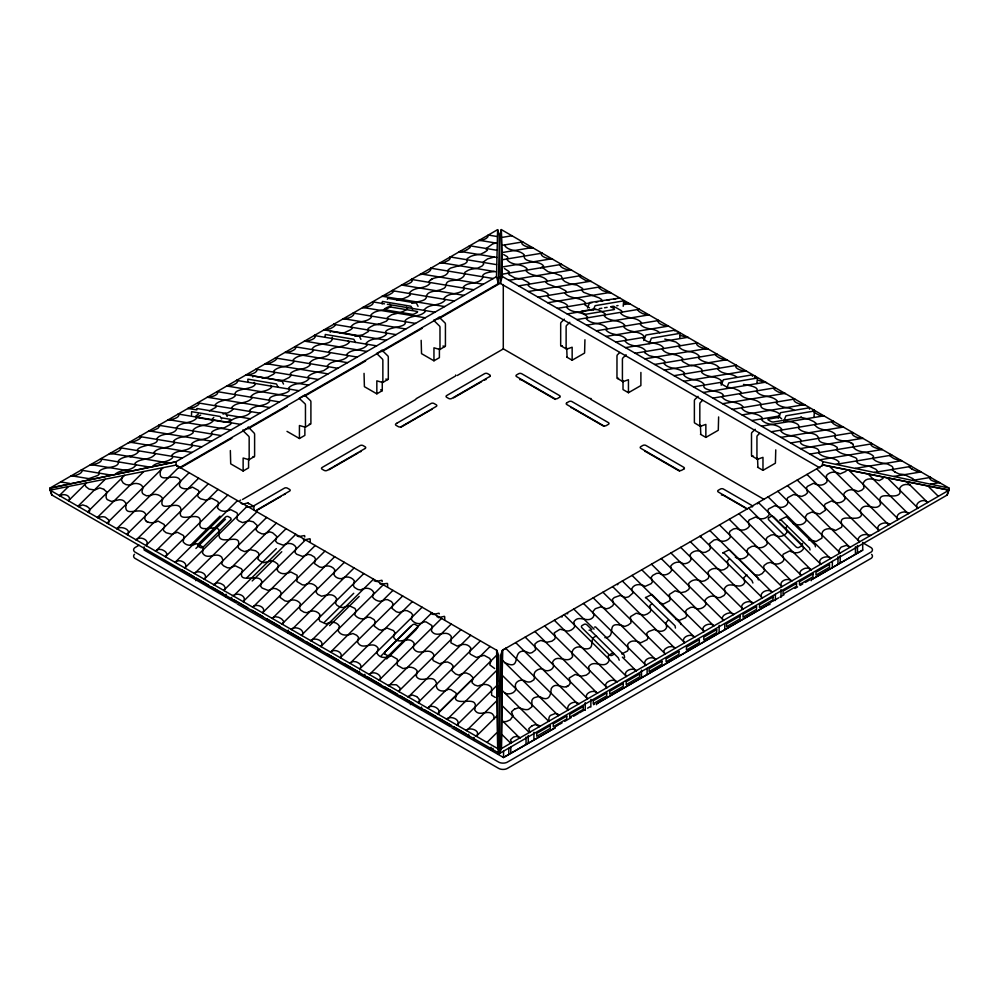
<?xml version="1.0" encoding="UTF-8"?>
<svg xmlns="http://www.w3.org/2000/svg" width="999" height="999" viewBox="0 0 999 999"><rect width="100%" height="100%" fill="white"/><g stroke="black" fill="none" stroke-linecap="round" stroke-linejoin="round"><path stroke-width="1.5" d="M496.64 650.249L497.727 748.601L499.537 753.471L947.227 495.005L949.05 490.147L823.338 464.972L502.497 650.212L501.373 748.613L499.537 753.471L51.861 495.005L50.037 490.147L175.936 465.097L179.196 466.97L116.783 528.683M505.744 648.339L502.497 650.212L501.373 748.613L949.05 490.147L823.188 465.059M180.544 481.318C177.36 470.329 156.319 486.351 160.777 469.955M493.918 719.043L493.968 716.146L492.495 713.985C487.062 709.402 479.095 717.382 474.675 709.927C479.158 695.042 461.288 705.044 455.994 699.737L455.382 698.463L456.543 694.904L455.806 692.769L450.899 689.647L448.376 689.21C443.706 692.856 434.802 691.008 436.588 683.778C434.028 672.577 421.116 684.253 416.333 676.385L417.095 670.679C414.76 667.644 410.289 666.271 406.743 667.794M178.833 468.081L498.339 283.616L496.503 276.636L497.627 229.645L49.95 488.111L51.773 495.092M498.339 283.616L499.463 236.626L497.627 229.645M505.082 244.755L505.032 246.116C510.052 251.935 519.105 249.263 524.325 254.92C522.002 263.649 540.359 259.952 543.618 266.209L540.771 267.819M640.896 372.44L640.883 385.564L628.446 392.719L623.014 389.573L623.014 380.569M752.459 376.248L751.96 374.9L723.376 379.732L721.178 385.202M809.59 409.19L809.078 407.842L780.494 412.674L778.308 418.144M619.23 660.189L618.206 657.754L590.147 630.082L589.06 630.219M680.968 624.55L680.469 622.614L651.872 594.442L645.366 597.714M752.921 583.004L751.91 580.556L723.838 552.897L722.764 553.034M758.366 579.857L757.866 577.934L729.282 549.75L723.089 552.772M810.052 549.974L809.552 548.051L781.468 520.367L779.757 520.217M815.496 546.828L814.984 544.905L786.4 516.733L780.219 519.742M252.809 376.985L253.321 376.011L281.905 380.844L283.516 384.066M330.207 332.292L330.731 331.331L359.315 336.151L360.914 339.373M387.337 299.275L387.849 298.301L416.433 303.134L418.044 306.356M277.622 567.494L278.309 565.734L277.66 563.998L274.75 561.888L271.566 560.789L263.636 562.699L260.252 561.176L257.892 559.103L259.016 554.507L258.354 552.859L255.594 550.811L250.262 549.662L244.568 551.598L241.071 550.137L238.486 548.039L238.124 546.391C242.844 531.118 218.719 547.24 218.943 534.428C222.802 519.83 196.478 536.85 200.162 522.14C201.636 508.703 175.737 525.874 181.031 510.127C180.332 497.927 157.455 514.722 162.662 499.25A1.324 0.974 -20.6 0 0 162.725 498.938C161.051 494.855 155.345 493.269 151.448 495.054A8.816 6.506 -20.6 0 1 150.574 495.429L146.541 495.829L143.357 494.155A5.907 4.358 -20.6 0 1 142.283 490.184C145.28 484.253 135.427 481.78 131.381 484.64A8.454 6.244 -20.6 0 1 129.433 485.077L125.911 484.602L123.164 482.954L121.503 480.169L121.866 478.046M812.936 411.138L813.573 410.327A6.743 2.36 14.7 0 0 813.873 410.052M802.522 543.356L802.272 545.142L803.583 548.039L802.984 549.537C799.337 553.883 794.005 553.396 789.66 550.924L783.228 554.195L782.642 555.931L783.94 558.916L783.653 560.501C780.294 564.822 774.762 564.91 770.416 562.362L767.22 563.199L764.035 565.496L763.661 567.407L764.772 570.516L762.187 573.576L759.028 575.162L754.582 574.85M438.374 714.36C442.282 709.015 431.818 703.87 428.234 707.567M624.612 657.392L624.163 655.119L595.579 626.947L594.505 627.085M675.461 628.034L675.024 625.761L645.691 597.452M381.218 655.794L410.851 626.223M386.65 658.94L416.296 629.358M838.223 463.973L839.01 461.925C833.541 456.268 824.15 459.053 818.718 453.096C821.315 445.267 803.77 448.501 800.499 442.807L800.898 439.935C795.266 434.078 785.526 437.387 780.556 430.706L781.805 429.657L781.53 428.808C776.036 422.852 766.358 426.036 761.4 419.543L762.112 417.594C756.418 411.875 746.927 414.922 741.708 408.329L742.931 406.593C737.274 400.399 727.547 403.796 722.165 397.202L723.463 395.442C721.353 389.785 701.36 391.67 704.008 384.915L704.02 384.178C698.563 377.859 688.611 381.418 683.516 374.725L684.515 372.952C678.858 367.17 669.73 369.78 664.173 363.823L665.097 361.95A10.077 3.521 14.7 0 0 657.467 357.555L649.288 355.719L644.667 352.684L645.629 350.774C640.484 344.243 630.481 347.839 625.224 341.271L626.473 339.46C621.078 333.042 611.488 336.188 606.043 330.12L607.017 328.196C601.473 321.89 591.87 325.162 586.351 318.881L587.674 317.108C582.217 310.701 572.814 313.748 567.07 307.892L567.494 305.419C561.838 299.663 552.21 302.61 547.24 295.991L548.501 294.93L548.064 293.931C542.407 288.561 533.591 291.321 528.159 285.439L529.433 283.604L528.608 282.617L522.564 279.258L518.868 278.659M679.795 337.637L679.994 333.354L651.41 338.186L649.225 343.656M683.89 643.206L683.978 642.757A3.247 2.398 20.6 0 0 683.978 642.295C681.006 637.275 690.209 633.279 693.83 636.438A7.468 5.507 20.6 0 0 694.792 636.95M379.62 680.431C383.341 675.287 373.701 670.341 369.83 674.15A4.171 3.072 -20.6 0 1 369.268 674.45M512.787 716.146L510.352 719.804L506.655 721.428A11.676 8.616 20.6 0 1 503.683 721.64L503.234 721.615M196.528 409.153L197.028 408.516L225.612 413.349L227.223 416.571M125.949 505.357L126.136 503.359L123.751 500.811A8.154 6.019 -20.6 0 0 119.243 499.775L116.021 500.449M727.434 387.287L733.041 388.062L738.748 390.547L741.108 392.245L739.984 394.081C745.054 400.836 754.819 397.49 760.514 403.384L760.876 404.27C759.003 411.675 775.961 408.816 779.582 414.298M587.487 308.017L589.672 302.547L619.855 298.039M593.231 309.965L595.117 305.682L623.701 300.861L623.201 306.281M643.781 340.522L645.966 335.04L674.55 330.219L675.074 331.181M726.623 388.349L728.808 382.867L757.392 378.047L756.905 383.479M783.74 421.278L785.938 415.809L814.522 410.989L814.023 416.408M819.879 467.894L500.374 283.429L502.21 276.448L501.286 229.583L948.963 488.049L947.139 495.017M821.965 465.884L823.064 461.7L502.21 276.448M514.722 709.14L518.419 707.742L523.876 709.315A7.805 5.757 20.6 0 0 528.496 709.377L531.88 706.88L531.868 700.674A8.154 6.019 20.6 0 1 534.378 697.664L538.249 696.59L540.746 697.252M457.392 725.336C461.026 719.342 450.761 715.359 446.403 718.98M340.397 657.729C344.193 652.547 334.353 648.064 330.532 652.072M190.459 545.329L220.03 516.096M195.904 548.463L225.474 519.23M246.753 577.822L276.323 548.601M252.198 580.968L281.768 551.735M324.151 622.514L353.733 593.281M329.595 625.649L359.165 596.428M125.886 505.506C124.251 518.543 141.821 505.107 145.891 514.66C141.184 522.827 152.76 524.5 158.004 521.041L164.173 524.463L164.61 526.186L163.324 529.145L163.736 530.756L166.109 532.729L171.778 534.228L177.397 532.255L183.466 535.501L184.091 537.225L183.104 541.82C186.526 546.428 191.97 545.716 196.416 543.681L202.547 546.753L203.259 548.488L202.522 553.034C207.592 560.938 215.996 551.123 221.753 557.217L222.877 560.127L221.716 563.911L223.651 565.896L227.372 567.769L229.932 567.919L235.302 565.821L241.358 568.718L242.482 570.417C236.276 585.639 259.315 572.052 261.8 581.655L260.602 586.226L262.138 588.061L268.144 590.421L273.701 588.349L276.448 588.861L280.057 591.021L281.156 593.019L280.082 597.427L284.902 600.861L287.749 601.448C291.958 598.925 297.277 599.462 300.424 603.633L299.563 608.129L300.512 610.064L304.033 612.225L306.955 612.737C311.151 610.027 316.72 610.302 319.917 614.585L319.043 619.218L319.805 621.128L326.086 623.975C330.494 621.528 336.401 621.228 339.398 626.173L338.124 630.794C341.308 636.613 347.939 635.426 352.859 633.516L356.643 635.239L358.554 637.35L357.555 642.082C362.562 651.76 372.827 639.547 378.209 648.376L376.91 653.059C379.87 658.878 386.488 657.941 391.258 655.756L397.402 659.253L397.29 665.197L402.972 668.531L406.581 667.956M165.734 556.942L166.92 553.871L165.634 551.848A19.406 14.311 -20.6 0 0 161.838 549.662L158.916 549.275L156.481 550.349A6.906 5.095 -20.6 0 1 155.357 550.961M301.985 635.614C305.831 629.832 295.317 625.386 291.146 629.345M502.497 650.212L500.661 655.082L499.537 753.471L498.626 655.194L496.79 650.337L175.936 465.084M399.101 691.67L400.149 688.174L396.99 685.239A21.578 15.922 -20.6 0 0 396.128 684.777L389.985 684.602M282.542 624.387L283.441 622.427A3.584 2.635 -20.6 0 0 283.391 620.953L281.855 619.18A22.915 16.908 -20.6 0 0 278.384 617.195L274.962 616.708L271.79 618.181M877.134 471.978L877.497 471.078L875.836 469.255L869.567 466.346A8.454 2.96 14.7 0 0 867.619 465.959C864.56 465.397 854.957 464.173 856.717 460.015A5.907 2.073 14.7 0 0 855.644 457.804L848.426 455.007A8.816 3.084 14.7 0 0 847.552 454.92C843.468 454.333 838.998 452.847 836.275 449.662C837.661 448.676 837.836 447.028 835.838 446.59C831.605 442.545 818.331 445.042 818.656 438.349C816.595 430.931 803.134 434.652 798.513 428.196C801.573 422.702 789.073 421.628 784.889 420.517M180.494 481.58C175.724 489.248 188.112 490.409 192.32 487.062L198.501 490.484L198.951 492.207L197.665 495.204L198.102 496.803L200.462 498.738L206.106 500.224L211.776 498.276L217.819 501.535L218.444 503.234L217.47 507.867C220.891 512.437 226.348 511.763 230.781 509.677L236.913 512.774L237.6 514.51L236.888 519.093L238.911 520.954L242.632 522.627L248.689 520.779L253.321 521.84L257.292 525.549L256.069 529.982L258.067 531.992L261.75 533.816L264.26 533.953L269.693 531.855L272.602 532.754L276.835 536.513L275.537 541.071L277.335 543.056L283.354 545.204C287.45 542.432 293.631 542.732 296.091 547.527L294.98 552.36L296.616 554.208L302.597 556.443L308.179 554.37L311.001 554.982L314.56 557.205L315.484 559.178L314.485 563.561L319.505 566.982L322.265 567.444C326.423 564.81 331.855 565.596 334.827 569.78L333.903 574.325A10.077 7.43 -20.6 0 0 341.533 578.708C345.666 575.874 351.323 576.523 354.333 580.769L353.371 585.426L354.383 587.362L357.829 589.472L360.689 589.959C364.985 587.337 371.091 587.424 373.776 592.419L372.527 597.015C375.187 600.948 380.994 602.884 384.952 599.675L387.612 599.65L391.433 601.585L392.957 603.646L391.983 608.316L396.266 611.725L399.113 612.562L404.607 610.526L407.155 610.701L410.876 612.612L412.649 614.722L411.326 619.33C413.873 623.388 419.767 625.274 423.626 621.927L426.136 621.902L431.93 625.561L431.506 631.056C436.863 638.885 445.854 628.671 451.273 636.45L450.936 642.832L457.192 646.128C461.75 643.993 467.407 643.056 470.841 648.001L469.567 652.697L470.392 654.245L476.436 657.442L480.194 656.306M224.076 590.634L225.324 587.949L223.888 585.451A21.279 15.697 -20.6 0 0 220.192 583.329L217.37 582.829L213.624 584.59M204.558 579.37L204.832 578.833A16.259 12 -20.6 0 1 205.07 578.433C207.605 573.676 199.325 570.354 195.679 572.427A4.495 3.322 -20.6 0 0 195.017 572.702L194.093 573.176M277.572 567.544L277.322 570.342C280.856 575.299 286.313 573.788 290.884 572.015L297.153 575.287L296.865 581.48L302.372 584.852L304.895 585.002C308.891 582.067 314.498 583.653 317.12 587.712L316.134 592.307L317.844 594.355L321.566 596.216C326.636 595.179 333.142 592.557 336.626 598.701L335.577 603.396L337.05 605.406L340.647 607.317L343.306 607.517L349.001 605.606L354.957 608.441L355.956 610.389L354.82 614.922C357.804 618.843 363.449 620.329 367.495 617.195L370.367 617.457L374.063 619.605L375.149 621.603L374.288 626.198L378.983 629.595L381.655 630.207L387.088 628.109L393.519 630.606L394.867 632.642L393.569 637.187C398.813 646.328 408.791 634.59 414.198 643.393L413.261 647.414L413.773 648.826C419.056 656.693 428.471 646.628 433.578 654.283L433.916 655.769L432.642 658.828L433.266 660.676L439.61 663.786L443.169 662.487M315.122 335.015L315.022 335.277A3.247 1.136 -14.7 0 0 315.022 335.489C316.958 338.873 308.117 341.171 305.17 341.258A7.468 2.61 -14.7 0 0 304.208 341.321M486.213 248.514L492.345 244.143A11.676 4.083 -14.7 0 1 495.317 243.144L495.766 243.019M68.881 501.036C71.99 495.804 63.549 492.757 60.002 495.904L59.303 495.629L68.194 486.825M262.824 612.612C266.783 607.417 256.581 603.096 252.922 606.868A3.996 2.947 -20.6 0 1 252.51 607.042M484.278 252.41L480.581 254.208L475.124 255.12A7.805 2.735 -14.7 0 0 470.504 256.493L467.12 258.704L467.132 261.638A8.154 2.86 -14.7 0 1 464.622 263.823L458.254 265.959M873.051 457.779L872.864 458.678L875.249 460.601A8.154 2.86 14.7 0 0 879.757 462.462L887.661 464.085L891.745 466.183A7.805 2.735 14.7 0 1 892.881 468.131L892.307 470.042L895.067 471.99M541.608 252.859C539.235 256.743 549.05 259.128 552.597 259.203M658.541 320.492C655.931 323.251 665.172 326.536 668.468 326.111M754.407 377.222L755.169 376.66A7.468 2.61 14.7 0 0 755.556 376.373M439.36 711.937L473.026 678.608M873.163 457.679L873.526 456.256C868.044 450.586 857.816 453.608 853.034 446.915C856.106 439.622 837.224 442.794 834.827 437.125L835.264 434.265C829.645 428.371 819.867 431.73 814.909 425.025L815.896 423.139L813.71 421.541L808.216 419.043L800.486 417.27M787.125 525.886L785.651 528.384L786.65 530.457M304.97 427.46L310.776 423.913A4.071 2.348 60 0 0 310.901 423.576L310.901 401.81A1.886 1.086 60 0 0 310.577 400.749L304.583 395.129L299.151 398.264L305.132 403.883A1.886 1.086 60 0 1 305.457 404.957L305.469 426.71A3.996 2.298 60 0 1 305.269 427.172L299.425 425.524L299.425 438.511L287 431.368M364.048 373.364L364.398 386.675L376.835 393.831L376.835 380.844L382.667 382.492A3.996 2.298 60 0 0 382.867 382.03L382.854 360.264A1.886 1.086 60 0 0 382.53 359.203L376.523 353.309M382.492 382.704L388.174 379.22A4.071 2.348 60 0 0 388.311 378.883L388.299 357.13A1.886 1.086 60 0 0 387.974 356.056L381.968 350.174M729.008 559.253L727.384 560.976L728.333 565.634L727.372 567.519L723.975 569.642L721.028 570.192C716.832 567.519 711.276 567.769 708.054 572.002L708.89 576.598L708.179 578.508L704.832 580.744L701.76 581.443C697.477 578.808 692.007 579.233 688.698 583.404L688.786 585.826M833.216 421.291L832.08 422.352L833.366 423.701A19.406 6.793 14.7 0 0 837.162 425.886L842.519 427.185A6.906 2.41 14.7 0 1 843.643 427.235M696.94 342.657C694.492 345.891 704.17 349.113 707.854 348.838M721.378 382.267L720.691 382.904L721.34 383.916L726.373 386.8M68.444 500.774L86.538 482.879M77.947 506.268L105.195 479.308M87.662 511.875L124.588 475.349M97.365 517.482L143.631 471.715M107.105 523.089L162.999 467.807M126.748 534.44L189.136 472.714M136.239 539.922L198.639 478.196M145.966 545.529L208.354 483.803M155.669 551.136L218.057 489.41M165.397 556.755L227.797 495.029M175.087 562.35L237.487 500.624M184.827 567.969L247.215 506.243M194.53 573.576L256.93 511.85M204.258 579.183L266.646 517.457M213.986 584.802L276.386 523.076M223.701 590.409L286.089 528.683M233.416 596.016L295.804 534.29M243.119 601.623L305.519 539.897M252.859 607.205L315.222 545.504M262.55 612.837L324.937 551.111M272.29 618.468L334.677 556.743M281.98 624.063L344.368 562.337M291.708 629.682L354.108 567.956M301.423 635.289L363.811 573.563M311.114 640.883L373.514 579.158M320.854 646.503L383.254 584.777M330.557 652.11L392.944 590.384M340.272 657.717L402.672 595.991M349.987 663.324L412.387 601.598M422.115 607.217L359.715 668.943A2.847 2.11 -20.6 0 1 360.027 668.643L361.163 666.345L360.077 664.148A19.093 14.086 -20.6 0 0 356.069 661.813L353.159 661.475L350.587 662.687A6.144 4.533 -20.6 0 1 349.7 663.161M369.43 674.55L431.83 612.824M390.809 654.195L417.47 627.797A2.198 1.623 -20.6 0 0 417.357 625.749L415.284 624.537A2.198 1.623 -20.6 0 0 412.475 624.862L385.052 651.96A2.198 1.623 -20.6 0 0 385.189 654.27M379.145 680.157L441.533 618.431M388.861 685.764L451.248 624.038M398.576 691.383L460.976 629.657M408.304 696.99L470.691 635.264M418.019 702.597L480.419 640.883M427.734 708.204L490.122 646.478M437.45 713.81L496.69 655.207M447.165 719.43L497.102 670.029M456.88 725.037L496.778 685.564M466.583 730.644L496.99 700.574M476.311 736.251L496.478 716.308M487.262 742.17L496.453 733.079M652.035 603.621L649.8 605.644L650.849 610.264L650.162 611.937L647.327 613.998L644.068 615.184L636.213 613.199L630.431 616.67L630.981 622.926L628.196 625.099L624.837 626.423L620.391 624.974M599.825 286.588L598.851 287.849L602.01 290.209A21.578 7.542 14.7 0 0 602.872 290.697L609.128 292.645M564.385 319.156L561.013 322.44A1.886 1.086 -60 0 0 560.689 323.514L560.676 345.267A3.996 2.298 -60 0 0 560.876 345.729L566.608 349.163L572.152 347.227L572.152 360.214L584.577 353.059L584.939 339.747M569.817 322.29L566.445 325.587A1.886 1.086 -60 0 0 566.121 326.661L566.121 348.414A4.071 2.348 -60 0 0 566.246 348.751L566.608 349.163M619.692 352.522L617.307 354.945A1.886 1.086 -60 0 0 616.982 356.019L616.97 377.772A3.996 2.298 -60 0 0 617.17 378.234L622.901 381.668L628.446 379.732L628.446 392.719M626.123 354.795L622.752 358.092A1.886 1.086 -60 0 0 622.414 359.153L622.414 380.919A4.071 2.348 -60 0 0 622.552 381.256L622.901 381.668M698.076 396.341L694.705 399.637A1.886 1.086 -60 0 0 694.38 400.699L694.38 422.465A3.996 2.298 -60 0 0 694.58 422.927L700.311 426.348L705.856 424.413L705.856 437.4L718.281 430.257L718.631 416.945M702.534 400.349L700.149 402.772A1.886 1.086 -60 0 0 699.824 403.846L699.812 425.599A4.071 2.348 -60 0 0 699.949 425.936L700.311 426.348M755.207 429.283L751.835 432.567A1.886 1.086 -60 0 0 751.51 433.641L751.498 455.394A3.996 2.298 -60 0 0 751.698 455.856L757.429 459.29L762.974 457.355L762.974 470.342L775.399 463.186L775.761 449.875M759.665 433.291L757.267 435.714A1.886 1.086 -60 0 0 756.942 436.788L756.942 458.541A4.071 2.348 -60 0 0 757.08 458.878L757.429 459.29M716.458 353.808L715.559 354.47A3.584 1.249 14.7 0 0 715.609 355.182L717.145 356.481A22.915 8.017 14.7 0 0 720.616 358.479L725.574 359.915M668.081 620.254L665.971 622.814L666.683 627.484C664.198 632.567 658.391 631.905 654.457 629.395L648.551 631.555L646.69 633.416L647.964 637.886L647.09 639.71L640.684 642.832C636.5 640.671 630.456 639.497 627.609 644.542L628.284 649.338L627.547 650.973L621.753 653.958M560.626 263.836C557.792 267.233 567.782 270.304 570.766 270.13M774.862 387.624L773.713 388.736L775.112 390.072A21.279 7.443 14.7 0 0 778.808 392.207L785.376 393.594M721.428 382.267L721.678 381.019C716.208 375.312 707.479 378.047 701.847 372.652L701.423 371.628C704.944 368.631 694.555 365.484 691.832 365.497M794.38 398.876L794.242 398.963A16.259 5.694 14.7 0 1 793.93 399.113C792.719 402.36 800.449 404.333 803.321 404.82A4.495 1.573 14.7 0 0 803.983 404.882L805.057 404.957M213.749 417.457L212.025 419.418L213.124 420.991C207.542 426.785 198.302 424.038 192.919 430.157L193.182 432.729C187.575 437.937 178.858 435.439 173.514 441.083L174.238 442.257M504.807 693.056C508.479 694.942 514.435 693.581 515.771 689.385A8.454 6.244 20.6 0 0 515.734 687.849C513.336 682.017 521.241 678.071 525.686 681.355A5.907 4.358 20.6 0 0 531.031 681.618L534.003 679.732L534.565 676.685A8.816 6.506 20.6 0 0 534.315 675.948C532.942 671.54 538.461 668.543 542.232 668.756A1.324 0.974 20.6 0 1 542.607 668.88C547.14 673.701 556.942 668.431 552.397 662.512C556.942 652.522 567.195 665.122 572.677 656.505C569.58 649.45 577.634 643.918 584.028 648.701C597.177 650.511 587.474 637.961 596.565 636.138M930.119 477.16C928.083 480.931 936.812 481.918 939.697 482.629L930.806 484.103M736.151 365.397C733.391 368.219 742.794 371.428 746.078 371.116A3.996 1.399 14.7 0 1 746.49 371.153M198.376 414.011L195.417 416.496L196.728 417.482L196.478 418.394C190.896 424.088 181.481 421.241 176.473 427.647L176.873 428.134M494.193 257.03L487.587 258.878L483.229 262.1A8.454 2.96 -14.7 0 0 483.266 262.824L483.616 264.298L482.092 265.984L477.522 268.232L473.314 268.918A5.907 2.073 -14.7 0 0 467.969 270.417L464.997 272.215L464.385 273.738A8.816 3.084 -14.7 0 0 464.685 274.101C463.673 279.32 455.482 280.232 450.711 280.731C443.206 282.218 448.601 287.063 442.42 288.998C437.737 291.583 427.41 290.384 426.398 296.291C427.035 301.623 415.946 301.461 411.663 303.234M846.003 471.328L840.122 473.901C835.589 471.366 830.119 471.266 826.423 475.512L826.56 478.608M514.547 708.978L511.563 711.75L512.749 715.309A3.047 2.248 20.6 0 1 512.812 715.983M531.73 725.973L528.783 728.658L529.895 732.217M374.175 580.918L374.825 580.594M431.306 613.861L431.955 613.523A1.973 1.136 -60 0 1 432.867 613.935M746.927 574.825L743.743 577.784L744.804 582.517C739.822 591.433 729.32 579.258 724.325 588.823L725.424 593.506L724.013 595.504L720.316 597.502L717.607 597.689C713.536 594.63 707.791 596.116 705.007 600.224L705.968 604.545C703.358 608.816 697.452 610.401 693.481 607.142L690.634 607.417L686.937 609.477L685.551 611.351L686.738 615.946L685.451 617.719L679.395 620.342L675.774 618.943M152.997 465.746C158.841 461.226 167.083 463.211 172.577 457.817L172.44 456.393M484.453 252.447L487.437 250.225L486.276 248.913M467.27 249.6L470.217 247.427L469.13 246.104M230.344 450.549L230.707 463.861L243.132 471.016L243.132 458.029L248.976 459.677A3.996 2.298 60 0 0 249.163 459.215L249.163 437.462A1.886 1.086 60 0 0 248.838 436.388L242.832 430.494A1.973 1.136 60 0 0 242.745 430.082M248.676 459.965L254.483 456.418A4.071 2.348 60 0 0 254.608 456.068L254.608 434.315A1.886 1.086 60 0 0 254.283 433.241L248.189 426.935M310.414 424.325L309.328 424.051M387.812 379.632L385.826 379.058M421.166 340.334L421.528 353.646L433.953 360.801L433.953 347.814L439.797 349.463A3.996 2.298 60 0 0 439.985 349.001L439.985 327.247A1.886 1.086 60 0 0 439.66 326.173L433.653 320.279M439.498 349.75L445.304 346.203A4.071 2.348 60 0 0 445.429 345.854L445.429 324.101A1.886 1.086 60 0 0 445.104 323.027L439.098 317.145M239.885 500.511L240.634 500.074M593.556 704.707L594.318 704.27A2.173 1.261 0 0 0 594.73 703.845M175.812 461.788L49.962 488.124L175.662 461.888L496.503 276.636M497.889 278.334L500.586 276.785M433.678 320.554L439.11 317.42M242.844 430.769L248.289 427.634M377.634 352.959L381.993 350.437M180.607 467.794L231.918 438.174M248.127 428.821L287.287 406.218M304.832 396.079L365.597 361.001M381.805 351.648L422.315 328.259M438.511 318.906L500.624 283.042M243.132 471.016L248.576 467.869L248.576 458.866M299.425 438.511L304.87 435.377L304.87 428.683M376.835 393.831L382.267 390.684L382.267 381.68M433.953 360.801L439.398 357.667L439.398 348.651M139.061 545.217L135.24 547.427A6.244 3.609 0 0 0 133.978 548.638A6.281 3.621 0 0 0 134.753 551.935L498.588 762.075A6.281 3.621 0 0 0 504.133 763.074A6.244 3.609 0 0 0 507.355 762.137L871.203 552.022A6.281 3.621 0 0 0 872.377 549.4A6.244 3.609 0 0 0 870.916 547.502L864.472 543.781M242.545 499.463L415.746 399.463M457.217 375.524L503.446 348.838M252.535 506.555L284.54 488.086A2.11 1.211 0 0 1 287.412 488.161L289.598 489.423A2.11 1.211 0 0 1 289.56 491.121L256.368 510.289M257.305 510.089L275.811 499.4M277.06 498.688L280.781 496.54M400.986 427.135L410.764 421.491M412.05 420.754L415.896 418.531M417.182 417.782L429.732 410.539M329.083 469.73L332.642 467.682M333.828 466.995L353.596 455.581M354.707 454.945L358.029 453.022M453.646 397.814L481.493 381.743M498.101 696.178L498.101 686.962L501.361 685.077M558.503 724.949L555.931 726.423M559.502 724.375L562.1 722.876M564.697 721.378L571.216 717.607M573.538 716.258L578.209 713.573M579.532 712.799L584.84 709.74M587.537 708.191L590.234 706.63M772.477 601.41L774.687 600.137M776.036 599.363L778.733 597.802M780.082 597.027L784.04 594.73M794.979 588.411L797.589 586.913M800.199 585.414L802.784 583.916M805.369 582.417L808.378 580.681M503.546 757.442L555.057 727.946M596.49 703.771L682.879 653.895M683.378 653.608L769.767 603.733L769.73 604.695M811.2 580.706L811.2 579.807L862.711 550.074M451.898 727.871L503.546 757.529L555.094 727.759M769.73 603.846L596.528 703.833L596.528 704.695M811.2 579.895L862.711 550.162L862.711 542.37M430.844 279.795L432.542 278.821M568.156 685.626L566.458 686.575M283.828 494.78L284.54 494.368A2.11 1.211 0 0 1 285.252 494.143M770.604 602.484L771.365 602.047M115.896 473.638C121.791 469.018 130.769 471.615 135.802 465.384L135.04 463.236C140.672 457.729 150.387 460.801 155.295 453.971L154.021 452.235C159.678 446.078 169.306 449.388 174.675 442.944L174.301 442.27M700.774 536.463L700.611 536.563A1.886 1.086 60 0 0 700.349 536.938M617.931 584.29L617.769 584.39A1.886 1.086 60 0 0 617.507 584.765M566.92 613.748L567.794 613.686M561.475 616.883L562.35 616.82M430.656 410.002L431.193 409.702A2.098 1.211 0 0 1 431.905 409.49M883.104 478.434L879.32 480.556C873.875 479.645 866.52 476.273 863.198 483.116L863.96 488.124L861.725 490.247L858.104 491.533C853.596 489.06 848.114 488.786 844.355 493.019L843.705 494.705L844.442 496.291M677.971 331.581A3.896 1.361 14.7 0 1 677.759 331.755L677.147 332.08M389.398 684.964L388.698 685.314A3.047 2.248 -20.6 0 1 388.324 685.464M601.66 301.036L601.71 299.613L599.063 297.852L592.419 295.492M566.708 348.064L567.07 356.88M700.411 425.249L700.774 434.066M757.542 458.191L757.891 467.008M443.244 662.424L447.577 661.975L450.949 663.623L453.084 665.796L451.76 670.441L455.594 673.988L458.803 675.112L464.185 673.001L466.508 673.026L469.917 674.562L472.952 677.497L472.015 682.667L474.625 684.964L477.922 686.038C482.48 684.203 487.874 683.079 491.52 687.562L491.62 695.242L495.317 697.439M480.244 656.268L484.153 655.356L489.772 658.403L490.846 660.988L489.81 664.909L494.642 668.531M78.471 506.63L82.705 504.882L86.913 506.331M638.973 309.303L637.837 310.052L638.923 311.413A19.093 6.681 14.7 0 0 642.931 313.736L648.413 314.985A6.144 2.148 14.7 0 1 649.3 315.035M612.587 652.834L608.204 655.943L609.128 660.551C604.495 670.454 594.093 658.366 588.611 666.808L589.647 671.428L589.023 673.101L586.251 675.162L580.943 676.261L575.187 674.412L569.205 678.009L570.292 682.679L569.655 684.278C564.622 691.857 556.106 680.157 551.198 688.686C550.799 694.605 549.462 701.698 540.934 697.339M209.34 410.901L215.772 407.405L216.358 406.393L215.06 405.382L215.347 404.545C220.742 398.826 229.333 401.336 234.965 396.216L235.339 395.192C232.605 387.912 252.934 390.172 255.257 384.228L254.196 382.305M407.817 696.715L412.35 695.004L416.571 696.54M310.589 640.571C314.435 636.912 324.737 640.521 321.266 646.078A3.896 2.872 -20.6 0 0 321.029 646.615M297.103 536.026L297.427 535.901A1.973 1.136 -60 0 1 297.977 535.939M466.009 730.306C469.93 726.76 480.969 730.556 476.623 735.963A2.997 2.21 -20.6 0 0 476.436 736.338M115.822 500.524L111.339 501.411L107.255 499.6A7.805 5.757 -20.6 0 1 106.119 496.216L106.693 491.833L103.933 489.51M562.262 345.754L561.163 346.029M618.556 378.246L617.469 378.521M753.084 455.881L751.997 456.156M752.746 506.518L752.297 506.68A1.886 1.086 60 0 0 752.035 507.055M242.957 504.158L247.814 502.947L253.571 506.218A1.886 1.086 -60 0 1 253.896 506.918L253.908 509.64M248.401 507.305L253.571 506.218M304.108 539.959L309.865 538.723A1.886 1.086 -60 0 1 310.202 539.423L310.202 542.145M376.061 581.505L381.83 580.269A1.886 1.086 -60 0 1 382.155 580.968L382.167 581.655M432.967 614.51L438.961 613.211A1.886 1.086 -60 0 1 439.285 613.898M396.665 299.862L402.285 299.076L408.091 296.578L410.389 294.917L409.353 293.044C414.348 286.288 424.175 289.648 429.795 283.716L428.708 281.83C433.254 274.962 445.604 279.458 448.476 271.416M354.932 336.238L362.787 334.79L368.569 331.393L368.019 328.584L370.804 326.71L374.163 325.062L378.671 324.4M88.686 478.721L97.877 475.424L99.226 474.125L98.976 471.903C102.173 465.809 120.13 469.168 118.369 461.226L118.406 460.689C123.901 454.795 133.529 458.129 138.749 451.498L137.4 449.887C139.848 444.468 160.414 445.429 156.88 438.848L157.455 437.849C162.375 432.342 174.613 435.639 177.048 428.159M109.291 453.858C113.349 453.971 121.503 451.173 120.867 447.864M494.293 271.466C490.784 272.003 480.856 272.764 482.829 277.585C478.783 285.04 468.693 281.119 463.411 286.838L464.148 289.385C458.529 295.329 448.713 291.97 443.718 298.713L444.98 299.75L444.717 300.612C439.048 306.493 429.52 303.334 424.225 309.79L425.162 311.7C419.78 317.382 411.076 314.772 405.519 320.142L405.07 321.178C408.291 328.271 387.187 326.099 385.364 332.33L386.625 334.091C381.006 340.272 371.341 336.925 365.984 343.419L367.295 344.917C362.113 351.573 351.91 348.052 346.578 354.558L347.752 356.393C342.282 362.512 332.63 359.19 327.36 365.821L328.296 367.595L323.564 370.716L315.522 372.577A10.077 3.521 -14.7 0 0 307.917 376.985L308.941 378.871C303.484 385.139 293.906 381.905 288.511 388.087L289.56 389.997C287.362 395.729 266.521 393.718 269.742 400.961L269.068 402.098C263.386 406.993 254.82 404.545 249.55 410.389L250.712 412.187C245.492 418.718 235.776 415.309 230.157 421.503L229.807 422.29L231.169 423.276L230.532 424.338L224.338 427.772L221.129 428.359M378.221 324.413L386.376 321.191L388.161 319.28L387.337 317.582L391.658 314.722L401.136 312.425L405.669 310.09L407.505 308.291L406.481 307.292M502.547 237.325L511.738 235.801M502.522 245.267L522.689 241.933M502.01 252.572L532.417 247.552M502.222 259.752L542.12 253.159M501.898 267.02L551.835 258.766M502.31 274.176L561.55 264.373M508.878 280.307L571.266 269.98M518.581 285.901L580.981 275.587M528.309 291.521L590.696 281.206M538.024 297.14L600.424 286.813M547.752 302.747L610.139 292.432M557.467 308.354L592.17 302.61M595.978 301.985L598.189 301.623M601.336 301.099L602.834 300.849M607.105 300.15L609.715 299.712M613.736 299.051L615.933 298.689M594.355 309.091L581.53 311.226A2.198 0.762 14.7 0 0 581.643 312.225L583.866 313.524A2.198 0.762 14.7 0 0 586.525 314.136L613.948 309.603A2.198 0.762 14.7 0 0 613.811 308.479L611.863 307.355A2.198 0.762 14.7 0 0 610.814 306.905M567.17 313.961L595.941 309.203M599.25 308.654L601.873 308.229M604.495 307.792L607.117 307.355M611.076 306.705L613.948 306.231M616.733 305.769L618.019 305.557M624.412 304.495L629.57 303.646M576.885 319.568L639.285 309.253M586.613 325.187L649.013 314.872M596.328 330.794L658.728 320.479M606.056 336.413L668.406 326.111M615.746 342.008L644.48 337.25M625.486 347.627L687.886 337.312M635.189 353.234L697.577 342.907M644.892 358.841L707.292 348.514M654.632 364.448L717.02 354.133M664.323 370.055L726.71 359.727M674.063 375.674L736.45 365.347M683.778 381.281L746.141 370.966M693.481 386.888L721.952 382.18M754.595 376.785L755.881 376.573M703.196 392.495L765.584 382.18M712.911 398.102L775.299 387.787M722.614 403.708L785.014 393.394M732.354 409.328L794.742 399.001M742.07 414.935L804.47 404.62M751.785 420.542L779.744 415.921L779.27 416.845L781.643 418.806M812.961 410.427L814.173 410.227M778.708 417.382L768.381 419.093A2.198 0.762 14.7 0 0 768.493 420.104L770.716 421.391A2.198 0.762 14.7 0 0 773.376 422.003L800.786 417.482A2.198 0.762 14.7 0 0 801.335 417.045M761.513 426.161L823.913 415.846M771.203 431.755L833.603 421.441M780.943 437.375L843.331 427.06M790.646 442.982L853.034 432.654M800.361 448.588L862.761 438.274M809.864 454.083L872.252 443.756M819.804 459.815L882.217 449.513M836.001 464.348L891.895 455.094M855.369 468.369L901.635 460.714M874.412 472.427L911.338 466.321M893.805 476.436L921.053 471.928M912.462 480.407L930.556 477.41M604.894 637.662C617.507 637.212 605.032 621.728 620.779 625.212M277.972 380.931L283.679 380.157L289.161 377.485L291.296 375.337L290.11 374.2L290.821 373.089C296.491 368.169 304.945 370.517 310.302 364.847L310.214 363.723M339.835 333.104L344.543 332.655L350.449 329.832L352.31 328.384L351.036 326.648C356.069 319.917 365.959 323.489 371.391 317.32L370.716 315.247C375.761 308.816 385.352 311.95 390.796 306.019L389.872 304.108M168.044 419.93C171.641 420.104 180.769 417.232 178.634 414.123A4.171 1.461 -14.7 0 1 178.396 413.961M207.342 397.277C210.202 397.502 219.905 394.917 217.208 391.62L279.495 401.935M90.272 464.835C93.856 464.785 103.397 462.537 101.261 458.491M223.027 414.061L227.997 412.749L231.668 410.614L232.879 409.353L231.631 407.592C236.963 401.161 246.765 404.508 251.948 398.151L251.061 396.241C256.681 390.147 265.959 393.131 271.616 387.225L270.667 385.314M381.93 296.453L388.461 295.067A19.406 6.793 -14.7 0 0 392.257 292.869L393.519 291.533L392.782 290.771A6.906 2.41 -14.7 0 1 392.307 290.459M245.679 375.112C249.201 375.249 259.216 372.477 256.518 368.856M262.113 378.059L267.794 377.222L273.401 374.263L274.675 373.102L273.576 371.216C278.971 365.047 288.574 368.194 293.993 361.825L293.032 360.077C298.376 353.521 308.017 356.855 313.449 350.649L312.262 348.826C316.134 342.02 333.341 346.104 332.317 337.262M148.564 431.181L152.747 430.706L157.343 428.583A21.578 7.542 -14.7 0 0 158.154 428.096L159.977 425.424M265.122 363.886L267.382 363.761A3.584 1.249 -14.7 0 0 269.28 363.349L271.94 362.225A22.915 8.017 -14.7 0 0 275.387 360.227L276.923 358.641L275.874 357.679M458.066 265.971L450.499 268.119L448.126 269.892L448.414 271.366M323.589 330.132L330.244 328.696A21.279 7.443 -14.7 0 0 333.928 326.561L335.314 325.224L334.041 324.101M343.094 318.868L343.706 318.843A16.259 5.694 -14.7 0 1 344.143 318.843C347.752 318.556 353.546 317.008 354.283 313.261A4.495 1.573 -14.7 0 0 354.108 313.049L353.758 312.787M232.592 595.516L233.179 595.454A3.247 2.398 -20.6 0 0 233.766 595.342C237.562 592.257 246.566 595.904 243.831 600.986A7.468 5.507 -20.6 0 0 243.444 601.823M94.48 489.935L89.161 489.123L86.139 486.85A11.676 8.616 -20.6 0 1 85.077 484.74L84.99 484.403M478.771 240.534C482.654 240.634 489.06 238.112 488.199 235.04L497.09 236.501M285.339 352.397C288.611 352.897 297.752 349.425 295.379 346.753A3.996 1.399 -14.7 0 1 295.155 346.553M725.624 359.927L727.21 360.015M221.091 428.359C218.706 428.633 208.716 431.181 212.025 434.602C206.768 441.233 197.103 438.012 191.433 443.931L192.52 445.829C187.25 452.347 177.61 449.026 171.928 455.094L172.39 456.393M553.608 272.977L561.188 275.811L562.849 279.795L564.872 281.543L570.254 283.978L576.997 285.102L582.667 288.536L581.593 290.234L583.628 292.332L592.257 295.517M553.196 272.989L548.101 271.74L542.457 267.545M611.888 306.543L615.521 307.355L621.203 310.564L622.09 311.563L620.791 313.386C626.448 319.43 635.988 316.246 641.445 322.64L640.446 324.588C645.666 330.244 654.258 327.535 659.79 332.804M808.591 539.785L816.158 541.433L821.915 538.161L822.127 535.389M609.602 292.645L610.302 292.695A3.047 1.074 14.7 0 1 610.676 292.732M555.831 286.975L559.39 287.437L565.734 290.834L566.358 291.908L565.084 292.969L565.422 293.781C571.078 299.4 580.719 296.641 585.739 303.197L584.802 304.82L589.497 307.879M555.756 286.988L548.051 284.078L545.916 282.392L547.24 280.594C541.708 273.951 531.63 277.435 526.048 270.816L526.985 268.644C521.441 263.049 511.713 266.146 506.93 259.465L507.992 258.154L507.38 256.731L503.683 254.57M518.756 278.671L514.847 277.909L509.228 274.762L508.154 273.214L509.19 271.666L504.358 268.481M920.479 471.59L916.295 471.141L912.087 469.168M691.87 365.497L688.811 364.897L683.066 361.8L681.88 360.689L682.866 358.816C677.372 352.734 667.782 355.919 662.374 349.563L663.423 347.652C658.104 341.333 648.101 344.905 643.044 338.149L644.18 336.351C638.723 330.07 629.058 333.304 623.851 327.01L624.712 325.087C619.118 318.931 609.465 322.252 604.133 315.784L605.431 314.036L602.285 311.75L598.151 309.777L593.069 309.166M591.183 281.481L586.013 280.694L580.169 277.148A11.451 4.008 14.7 0 1 579.595 276.074L579.545 275.811A9.79 3.422 14.7 0 1 579.607 275.337A10.752 3.759 14.7 0 0 579.657 274.825M688.411 337.612L680.444 335.477M532.991 247.877C529.495 248.027 519.13 244.792 522.402 241.958A2.997 1.049 14.7 0 0 522.564 241.858M479.22 240.284L497.302 243.269M469.717 245.766L496.965 250.274M459.99 251.373L496.915 257.48M450.287 256.98L496.553 264.635M440.559 262.6L496.453 271.84M430.894 268.207L493.256 278.521M420.916 273.938L483.316 284.253M411.413 279.42L473.813 289.747M401.698 285.04L464.085 295.354M391.995 290.634L454.383 300.961M382.267 296.253L444.655 306.581M372.565 301.848L384.478 303.821M387.337 304.295L434.965 312.175M362.837 307.467L425.237 317.794M353.122 313.074L415.509 323.401M343.406 318.693L405.794 329.008M333.678 324.313L396.066 334.628M444.942 346.616L442.957 346.029M323.963 329.92L386.351 340.234M314.248 335.527L376.648 345.841M304.545 341.134L366.933 351.448M294.855 346.74L357.217 357.055M285.115 352.347L347.515 362.662M275.374 357.967L337.774 368.281M265.684 363.561L328.072 373.888M255.956 369.18L318.344 379.495M246.241 374.787L308.629 385.102M236.551 380.382L298.938 390.709M226.81 386.014L289.198 396.328M207.38 397.227L269.78 407.542M197.677 402.834L260.065 413.149M187.937 408.441L196.853 409.927M227.248 414.947L250.337 418.768M222.078 417.919L230.344 419.305A2.198 0.762 -14.7 0 1 230.17 420.329L227.934 421.615A2.198 0.762 -14.7 0 1 225.275 422.202L197.864 417.669A2.198 0.762 -14.7 0 1 198.027 416.546L199.987 415.422A2.198 0.762 -14.7 0 1 200.687 415.097M178.234 414.048L240.622 424.375M168.519 419.655L230.906 429.982M158.804 425.262L221.204 435.589M149.088 430.881L211.476 441.196M139.361 436.488L201.761 446.815M254.121 456.83L253.034 456.555M129.645 442.107L192.033 452.435M119.93 447.714L182.317 458.029M110.215 453.321L169.468 463.124M100.499 458.928L150.424 467.195M90.784 464.535L130.682 471.141M81.069 470.142L111.476 475.174M71.354 475.761L91.521 479.095M60.914 481.968L70.117 483.491M129.346 456.481L131.006 456.755M792.769 523.364C797.264 525.449 803.134 525.886 806.081 520.841L805.419 516.733L807.18 514.085L811.762 512.1L819.854 514.01L825.486 510.202L824.762 507.267M910.314 485.139C906.655 483.728 901.722 484.303 899.774 488.099L900.024 492.944C895.841 500.961 875.748 488.648 880.594 504.17C875.636 512.737 864.972 500.249 860.251 510.501L861.6 514.772C858.84 523.439 836.663 511.288 842.12 525.574L841.545 527.31L835.439 530.494C830.931 527.36 821.203 528.109 821.952 535.227M823.064 461.7L948.963 488.049M524.413 651.123C510.889 650.349 522.477 671.578 504.707 662.549M904.52 474.65L912.861 478.646A11.676 4.083 14.7 0 1 913.923 479.97L914.01 480.157M766.458 382.679L765.821 382.505A3.247 1.136 14.7 0 0 765.234 382.392L757.979 380.244M889.709 524.4C885.801 520.666 875.174 524.612 878.396 530.007M743.456 384.403C747.414 385.364 760.326 386.576 756.518 391.558C761.937 398.114 771.64 394.73 777.284 400.949L776.235 402.934C780.768 408.591 788.985 406.456 794.455 410.439M830.956 558.329C827.147 554.645 816.795 558.478 820.429 563.911A4.171 3.072 20.6 0 1 820.604 564.31M664.772 339.086L675.886 342.008L679.957 345.179L679.083 347.103C684.59 353.246 694.317 349.887 699.437 356.343L698.576 358.216C704.195 364.086 713.298 361.501 718.918 367.332L717.844 369.093C722.552 375.324 731.268 372.465 736.862 377.222M908.728 513.424C904.445 509.602 894.28 513.798 897.739 519.767M719.505 524.925L781.892 586.65C777.846 581.268 787.974 577.11 791.72 580.981M623.613 302.522L629.283 303.708A4.171 1.461 14.7 0 1 629.732 303.733M617.07 681.805L613.461 680.144L610.539 680.544A19.406 14.311 20.6 0 0 606.743 682.742L605.481 684.765L606.218 686.825A6.906 5.095 20.6 0 1 606.693 687.799M753.321 603.146C749.175 599.175 738.586 603.646 742.482 609.402M735.326 557.155C739.335 560.277 744.879 559.103 747.939 555.119L747.052 550.536L748.139 548.513L751.847 546.378L754.682 546.116C758.765 549.15 764.61 547.852 767.369 543.631L766.121 539.123L767.332 537.25L771.003 535.089L773.963 534.64C778.021 537.899 783.803 536.663 786.825 532.604L786.7 530.494M372.989 301.923C374.737 305.12 366.458 307.455 363.436 307.567A6.743 2.36 -14.7 0 0 362.537 307.642M777.871 506.543L774.662 505.756L768.468 509.015L767.831 510.851L769.193 513.798L768.843 515.259C765.484 519.53 759.964 519.805 755.756 516.97L749.188 519.905L748.288 521.728L749.45 526.261C746.353 530.544 740.671 531.231 736.438 528.409L733.416 528.983L729.932 531.256L729.258 533.204L730.431 536.388L729.944 537.762C726.623 541.833 721.191 542.32 717.057 539.448L714.06 539.997L709.44 543.656L710.489 548.339L709.103 550.299L705.506 552.26L702.772 552.484C698.676 549.575 692.956 550.449 690.059 554.695L691.083 559.34A10.077 7.43 20.6 0 1 683.478 563.761C679.332 560.826 673.651 561.925 670.704 566.108L671.64 570.441C669.23 574.7 663.199 576.548 659.29 573.214L656.53 573.364L652.772 575.374L651.248 577.272L652.422 581.893L651.223 583.653L645.192 586.363C640.809 583.878 634.028 583.428 631.705 588.948L633.016 592.956L628.683 596.79L625.674 597.577L620.204 595.429L614.285 597.527L612.375 599.412L613.636 603.92L612.787 605.719L609.49 607.929L606.405 608.853L601.061 606.793L595.292 608.716L592.719 611.813L593.93 614.847L593.481 616.72C587.936 624.35 578.958 613.573 573.838 621.952L574.775 626.598C572.964 629.969 567.956 632.479 564.41 630.232M850.436 547.077L846.253 545.392L841.658 546.928A21.578 15.922 20.6 0 0 840.846 547.427L838.985 550.237L839.048 551.96M733.878 614.373L731.618 613.199A3.584 2.635 20.6 0 0 729.72 612.849L727.06 613.511A22.915 16.908 20.6 0 0 723.613 615.509L722.077 617.882L723.126 620.579M524.85 651.286L529.782 653.184L532.005 652.647L535.589 649.899L534.852 644.043L537.362 641.895L540.834 640.434L546.64 642.295L551.898 641.183L554.657 639.135L555.282 637.462L554.283 632.817L560.027 629.258L564.36 630.194M675.411 648.126L672.315 646.515L668.756 646.902A21.279 15.697 20.6 0 0 665.072 649.038L663.686 650.973L664.959 654.158M660.002 603.046L663.511 603.97L669.48 600.874L670.267 599.163L669.218 594.517L675.049 590.809L681.018 592.682L685.476 591.67L688.636 589.522L689.485 587.712L688.748 585.789M655.906 659.39L655.294 659.065A16.259 12 20.6 0 1 654.857 658.778C651.211 656.031 643.668 659.09 644.717 664.048A4.495 3.322 20.6 0 0 644.892 664.597L645.292 665.521M104.096 489.335L99.775 487.887L95.529 489.685A3.047 2.248 -20.6 0 1 94.693 489.91M520.229 737.724L516.296 736.363L513.324 737.175L510.489 739.722L511.401 742.357L510.801 743.293L501.91 734.502M411.963 279.483C414.223 282.442 405.419 285.202 402.46 285.165A6.743 2.36 -14.7 0 0 401.411 285.202M713.586 625.611C710.376 621.803 699.887 626.086 703.721 631.368A3.996 2.947 20.6 0 1 703.845 631.718M635.564 670.192C631.992 667.27 623.001 671.141 626.011 675.998M382.267 390.684L380.669 389.785M894.904 472.015L899.225 474.013L903.471 474.45A3.047 1.061 14.7 0 1 904.307 474.6M416.858 696.69L418.831 698.788A11.451 8.454 -20.6 0 1 419.405 700.711L419.455 701.223A9.79 7.23 -20.6 0 1 419.393 702.272A10.752 7.93 -20.6 0 0 419.343 703.371M566.708 357.068L572.152 360.214M700.411 434.265L705.856 437.4M757.542 467.195L762.974 470.342M549.487 375.512L503.284 348.838L503.284 284.565M590.958 399.45L764.135 499.438M751.623 505.307L723.326 488.986A2.148 1.236 0 0 0 720.404 489.048L718.381 490.222A2.148 1.236 0 0 0 718.306 492.007L747.352 508.778M603.871 426.286L571.865 407.817A2.148 1.236 0 0 0 570.741 407.53M726.173 496.903L723.326 495.267A2.148 1.236 0 0 0 721.403 495.005M727.235 497.514L731.106 499.75M732.392 500.487L745.391 507.992M523.289 380.919L521.703 380.007A2.173 1.249 0 0 0 519.792 379.67M524.325 381.518L532.18 386.064M533.366 386.738L555.319 399.425M670.129 465.709L645.928 451.735A2.173 1.249 0 0 0 644.83 451.386M671.278 466.371L679.57 471.153M498.139 680.706L500.836 682.255M498.101 686.962L501.361 688.848M385.177 654.27L387.137 655.394A2.198 1.623 -20.6 0 0 390.072 654.919M50.037 490.147L497.714 748.613L496.79 650.337M181.818 569.717L193.831 576.648M196.503 578.196L208.516 585.127M211.164 586.65L223.177 593.593M234.303 600.012L247.677 607.729M251.998 610.227L262.687 616.408M266.97 618.881L280.344 626.598M367.307 676.798L380.681 684.527M384.965 687L397.003 693.943M399.975 695.666L413.349 703.383M424.475 709.814L436.488 716.745M439.135 718.269L451.148 725.212M453.821 726.748L465.834 733.691M289.835 632.217L302.722 639.647M306.818 642.02L319.692 649.45M327.16 653.771L338.748 660.451M344.505 663.786L357.38 671.216M850.986 443.057L852.671 444.043M148.014 522.277L146.329 521.291M310.252 363.736L309.515 363.049C314.548 356.281 324.213 359.54 329.782 353.671L328.733 351.785C333.841 345.142 343.581 348.464 349.2 342.495L348.151 340.622M777.909 506.593C782.217 509.403 790.908 504.458 786.975 499.225L787.849 497.614L793.643 494.517L801.71 496.441L805.344 494.855L807.567 492.744L806.48 488.024L807.304 486.426L813.548 483.279C817.994 485.676 823.476 486.338 827.072 481.693L826.61 478.646M159.69 425.287L159.415 425.087A3.047 1.074 -14.7 0 1 159.328 424.962M814.173 412.475L819.093 415.134L823.488 415.909A6.044 2.11 14.7 0 1 824.125 415.971M139.91 436.276C143.169 437.974 135.989 440.846 134.303 441.446A11.451 4.008 -14.7 0 1 131.693 442.195L131.019 442.357A9.79 3.422 -14.7 0 1 129.695 442.607A10.752 3.759 -14.7 0 0 128.322 442.869M237.138 380.144C239.86 383.104 230.332 386.463 227.185 386.076A3.896 1.361 -14.7 0 0 226.623 386.113M928.883 486.975L938.086 496.078M907.479 482.554L927.646 502.497M887.524 478.046L917.931 508.116M868.318 474.25L908.216 513.723M848.576 469.93L898.501 519.33M829.532 466.321L888.785 524.937M816.683 468.818L879.07 530.544M806.967 474.425L869.355 536.151M797.239 480.044L859.639 541.77M787.524 485.651L849.912 547.377M777.796 491.271L840.196 552.996M768.094 496.878L830.481 558.603M758.378 502.485L820.766 564.21M748.663 508.091L811.063 569.817M738.935 513.711L801.323 575.436M729.22 519.318L791.62 581.043M709.802 530.531L772.19 592.257M700.062 536.151L762.449 597.877M690.371 541.745L752.759 603.471M680.656 547.352L743.044 609.078M670.928 552.971L733.316 614.697M661.226 558.566L723.626 620.292M651.485 564.198L713.885 625.923M641.783 569.805L704.145 631.493M632.067 575.412L694.455 637.137M622.352 581.018L684.752 642.744M612.649 586.625L675.037 648.351M602.934 592.232L665.322 653.958M593.206 597.852L655.594 659.565M583.491 603.458L645.878 665.184M573.763 609.065L594.068 629.145M622.377 657.155L636.163 670.791M591.795 629.607L586.875 624.762A2.198 1.623 20.6 0 0 584.215 624.3L581.992 625.586A2.198 1.623 20.6 0 0 581.805 627.634L609.19 654.745A2.198 1.623 20.6 0 0 612.175 655.269L614.123 654.133A2.198 1.623 20.6 0 0 614.373 653.958M564.035 614.685L626.435 676.41M554.345 620.279L616.733 682.005M544.617 625.898L607.005 687.624M534.915 631.493L597.302 693.219M525.187 637.112L587.587 698.838M515.684 642.594L578.084 704.32M505.744 648.339L568.119 710.077M502.547 660.364L558.441 715.659M502.447 675.524L548.713 721.278M502.085 690.346L539.01 726.885M502.035 705.544L529.283 732.492M501.698 720.092L519.78 737.986M867.994 504.383L869.654 506.043M81.693 469.88C84.053 473.076 74.713 476.386 71.691 475.811A2.997 1.049 -14.7 0 0 71.216 475.836M247.477 506.955L247.327 506.718A1.973 1.136 -60 0 0 246.254 506.655M844.505 496.353L844.979 499.188C841.533 503.783 835.963 503.546 831.593 500.911L825.261 503.921L824.325 505.531L824.699 507.205M449.95 257.617L450.062 257.842A8.329 2.91 -14.7 0 1 449.85 258.978A8.079 2.822 -14.7 0 1 448.489 260.327L443.968 262.55A4.433 1.548 -14.7 0 1 442.507 262.924L442.42 262.937A5.032 1.761 -14.7 0 1 441.371 263.074L440.209 263.187A17.595 6.156 -14.7 0 0 439.385 263.274M839.31 552.385L839.585 552.984A3.047 2.248 20.6 0 1 839.672 553.296M859.152 542.045C855.943 538.349 861.063 534.652 864.697 534.565A11.451 8.454 20.6 0 1 867.307 534.652L867.981 534.752A9.79 7.23 20.6 0 1 869.305 535.077A10.752 7.93 20.6 0 0 870.678 535.389M761.925 598.176C758.129 592.907 767.919 587.949 771.815 591.87A3.896 2.872 20.6 0 0 772.377 592.157M381.181 584.14L387.275 583.416A1.886 1.086 -60 0 1 387.6 584.103L387.6 586.825M175.662 461.888L176.748 466.071M412.599 309.49L411.001 306.268L382.417 301.448L382.142 303.933M355.482 342.52L353.871 339.298L325.287 334.465L325.025 336.963M278.072 387.2L276.473 383.978L247.889 379.158L247.814 382.405M221.578 418.918L220.18 416.483L191.583 411.663L191.521 414.91M917.357 508.441C913.848 503.059 923.675 497.789 927.422 502.235A2.997 2.21 20.6 0 0 927.784 502.422M303.883 540.022L303.621 539.223A2.023 1.161 -60 0 0 303.159 539.01M502.36 276.548L501.273 229.583L499.463 236.551L500.374 283.429M304.757 536.975L304.757 536.276A1.886 1.086 -60 0 0 304.433 535.576L298.426 536.625A1.973 1.136 -60 0 0 298.177 536.088M857.467 545.479L857.467 553.096M855.456 546.728L855.456 554.258M840.209 555.619L840.209 563.149M837.986 556.743L837.986 564.348M832.342 561.513L832.342 567.607M781.018 589.622L781.018 597.24M775.386 594.393L775.386 600.486M724.762 623.626L724.762 629.72M719.13 625.362L719.13 632.966M647.127 668.443L647.127 674.537M641.495 670.179L641.495 677.784M590.871 699.4L590.871 707.017M585.239 702.659L585.239 710.277M533.916 732.292L533.916 739.909M528.271 735.539L528.271 743.156M526.048 737L526.048 744.53M510.801 747.227L510.801 753.246M508.791 748.313L508.791 754.407M503.546 751.273L503.546 757.529M498.101 751.223L498.101 754.382M493.007 748.313L493.007 751.36M491.058 747.215L491.058 750.224M474.1 737.387L474.1 740.434M468.631 734.24L468.631 737.287M444.73 619.767L444.717 617.045A1.886 1.086 -60 0 0 444.393 616.346L438.411 617.644L438.149 616.845A1.973 1.136 -60 0 0 437.075 616.783M421.553 707.055L421.553 710.102M410.427 704.62L410.427 703.683L237.225 603.945M364.847 674.313L364.847 677.359M359.378 671.153L359.378 674.2M288.286 630.107L288.286 633.154M231.568 597.365L231.568 600.411M226.099 594.205L226.099 597.252M195.754 580.644L195.754 579.732L144.118 550.012L144.118 546.84M185.127 568.144A6.743 4.97 -20.6 0 1 185.439 567.37C187.937 562.449 178.983 558.778 175.512 561.938A6.044 4.458 -20.6 0 1 174.875 562.225M146.241 545.704A6.743 4.983 -20.6 0 1 146.691 544.817C149.575 539.935 140.11 535.939 136.713 539.398A6.768 4.995 -20.6 0 1 136.001 539.785M427.934 707.754A2.235 1.648 -20.6 0 1 427.41 708.016M97.902 517.782A11.014 8.129 -20.6 0 0 98.701 517.494L99.563 517.207A8.329 6.144 -20.6 0 1 102.522 516.758A8.079 5.957 -20.6 0 1 105.382 517.232L108.866 520.067A4.433 3.272 -20.6 0 1 109.041 521.166A5.032 3.709 -20.6 0 1 108.854 522.09L108.504 523.076A17.595 12.987 -20.6 0 0 108.279 523.776M89.023 512.662A3.521 2.597 -20.6 0 1 89.173 512.2L89.323 511.8A6.556 4.833 -20.6 0 0 89.66 509.303A5.694 4.208 -20.6 0 0 89.173 508.191L87.75 506.955A7.468 5.507 -20.6 0 0 86.751 506.505M116.833 528.658A10.952 8.079 -20.6 0 0 117.87 528.196C121.541 526.311 130.407 528.995 128.197 534.065A34.753 25.637 -20.6 0 0 127.909 535.102M430.894 268.207A11.439 3.996 -14.7 0 0 431.218 268.519C430.469 272.327 424.787 274.138 421.004 274.463A34.753 12.15 -14.7 0 0 419.755 274.613M187.8 408.529A2.847 0.999 -14.7 0 1 188.237 408.491L193.968 407.33A19.093 6.681 -14.7 0 0 198.002 405.02L199.201 403.683L198.414 402.947A6.144 2.148 -14.7 0 1 197.952 402.659M372.989 301.923A6.044 2.11 -14.7 0 1 372.777 301.735M411.963 279.483A6.768 2.373 -14.7 0 1 411.663 279.283M120.454 447.677A2.235 0.787 -14.7 0 1 120.255 447.527M449.912 257.555A11.014 3.859 -14.7 0 1 449.75 257.292M458.628 252.16A3.521 1.236 -14.7 0 1 459.178 252.098L459.64 252.073A6.556 2.298 -14.7 0 0 462.749 251.548A5.694 1.998 -14.7 0 0 464.298 251.049L466.258 250.112A7.468 2.61 -14.7 0 0 467.095 249.575M486.251 248.888A3.047 1.061 -14.7 0 1 486.188 248.589M811.2 569.73A2.847 2.11 20.6 0 1 810.763 569.517L808.116 568.081L805.032 568.294A19.093 14.086 20.6 0 0 800.998 570.604L799.799 572.639L800.674 574.825A6.144 4.533 20.6 0 1 801.048 575.599M636.463 670.616A6.743 4.97 20.6 0 1 635.564 670.192M626.011 675.998A6.044 4.458 20.6 0 1 626.223 676.535M597.589 693.069A6.743 4.983 20.6 0 1 596.59 692.507C593.094 689.285 583.616 693.568 587.037 698.363A6.768 4.995 20.6 0 1 587.337 698.975M878.546 530.282A2.235 1.648 20.6 0 1 878.745 530.731M549.25 720.966A11.014 8.129 20.6 0 0 549.088 720.316L548.938 719.617A8.329 6.144 20.6 0 1 549.15 717.344A8.079 5.957 20.6 0 1 550.511 715.384L555.032 713.586A4.433 3.272 20.6 0 1 556.493 713.736L556.58 713.761A5.032 3.709 20.6 0 1 557.629 714.123L558.791 714.635A17.595 12.987 20.6 0 0 559.615 714.984M540.372 726.098A3.521 2.597 20.6 0 1 539.822 725.873L539.36 725.649A6.556 4.833 20.6 0 0 536.251 724.75A5.694 4.208 20.6 0 0 534.702 724.824L532.742 725.536A7.468 5.507 20.6 0 0 531.905 726.136M568.106 710.027A10.952 8.079 20.6 0 0 567.782 709.153C566.733 704.457 573.975 700.361 577.996 703.171A34.753 25.637 20.6 0 0 579.245 703.646M852.759 432.492A6.743 2.36 14.7 0 1 852.309 432.779C850.786 435.939 859.103 438.511 862.287 438.374A6.768 2.373 14.7 0 1 862.999 438.411M571.066 270.13A2.235 0.787 14.7 0 1 571.59 270.167M901.098 460.402A11.014 3.859 14.7 0 0 900.299 460.302L899.437 460.177A8.329 2.91 14.7 0 1 896.478 459.49A8.079 2.822 14.7 0 1 893.618 458.404L890.134 456.006A4.433 1.548 14.7 0 1 889.959 455.419L889.972 455.394A5.032 1.761 14.7 0 1 890.146 455.044L890.496 454.682A17.595 6.156 14.7 0 0 890.721 454.42M909.977 465.534A3.521 1.236 14.7 0 1 909.827 465.709L909.789 465.759A6.556 2.298 14.7 0 0 909.34 466.933A5.694 1.998 14.7 0 0 909.827 467.607L911.25 468.631A7.468 2.61 14.7 0 0 912.249 469.143M882.167 449.5A10.952 3.834 14.7 0 0 881.13 449.413C878.196 448.738 869.892 446.99 870.803 443.494A34.753 12.15 14.7 0 0 871.091 443.081M455.669 375.025A2.173 1.261 0 0 1 455.257 376.161L416.92 398.289A2.173 1.261 0 0 1 416.196 398.539M809.327 579.919A2.173 1.261 0 0 1 808.94 580.357M591.096 398.526A2.173 1.249 0 0 1 589.173 398.176L551.173 376.236A2.173 1.261 0 0 1 550.536 375.137M196.616 579.845A2.173 1.249 0 0 0 197.09 580.506L235.302 602.559A2.173 1.249 0 0 0 236.438 602.859M451.111 726.773A2.173 1.249 0 0 1 449.962 726.498L411.725 704.432A2.173 1.249 0 0 1 411.226 703.771M134.503 554.295A6.244 3.609 0 0 0 133.978 554.92A6.281 3.621 0 0 0 134.753 558.216L498.588 768.356A6.281 3.621 0 0 0 504.133 769.367A6.244 3.609 0 0 0 507.355 768.418L871.203 558.304A6.281 3.621 0 0 0 872.377 555.681A6.244 3.609 0 0 0 871.615 554.37M359.99 451.898A2.173 1.249 0 0 1 361.064 451.548M484.552 379.97A2.173 1.249 0 0 1 486.038 379.595M757.479 503.908A1.886 1.086 60 0 1 757.741 503.533M374.837 580.594A1.973 1.136 -60 0 1 375.736 581.006M381.019 583.916A2.023 1.161 -60 0 0 380.269 583.728A1.973 1.136 -60 0 0 379.945 583.853M248.139 503.084A1.886 1.086 -60 0 1 248.464 503.771M241.146 503.409A1.973 1.136 -60 0 1 242.133 504.12M230.619 519.93L203.234 547.04A2.198 1.623 -20.6 0 1 200.287 547.514L198.339 546.391A2.198 1.623 -20.6 0 1 198.214 544.08L225.624 516.982A2.198 1.623 -20.6 0 1 228.284 516.583L230.507 517.869A2.198 1.623 -20.6 0 1 230.619 519.93M768.98 517.619L768.83 517.707A2.198 1.623 20.6 0 0 768.656 519.755L796.041 546.878A2.198 1.623 20.6 0 0 799.013 547.39L800.973 546.266A2.198 1.623 20.6 0 0 801.136 543.993L773.726 516.883A2.198 1.623 20.6 0 0 771.066 516.433L768.98 517.619M417.008 312.45L414.785 313.736A2.198 0.762 -14.7 0 1 412.125 314.323L384.715 309.802A2.198 0.762 -14.7 0 1 384.877 308.679L386.825 307.542A2.198 0.762 -14.7 0 1 389.81 306.893L417.195 311.426A2.198 0.762 -14.7 0 1 417.008 312.45M559.59 397.277L557.529 398.476A2.173 1.249 0 0 1 554.62 398.564L516.533 376.586A2.173 1.249 0 0 1 516.658 374.875L518.681 373.701A2.173 1.249 0 0 1 521.703 373.726L559.49 395.542A2.173 1.249 0 0 1 559.59 397.277M683.84 469.018L681.78 470.204A2.173 1.249 0 0 1 678.87 470.292L640.759 448.301A2.173 1.249 0 0 1 640.871 446.59L642.894 445.429A2.173 1.249 0 0 1 645.928 445.454L683.741 467.282A2.173 1.249 0 0 1 683.84 469.018M365.222 448.426L327.085 470.442A2.173 1.249 0 0 1 324.138 470.367L322.215 469.268A2.173 1.249 0 0 1 322.153 467.457L359.977 445.616A2.173 1.249 0 0 1 362.999 445.554L365.06 446.74A2.173 1.249 0 0 1 365.209 448.426M489.785 376.498L451.648 398.526A2.173 1.249 0 0 1 448.688 398.464L446.665 397.29A2.173 1.249 0 0 1 446.703 395.542L484.552 373.688A2.173 1.249 0 0 1 487.574 373.626L489.635 374.812A2.173 1.249 0 0 1 489.785 376.498M396.703 423.326L396.016 423.726A2.098 1.211 0 0 0 396.128 425.387L398.326 426.648A2.098 1.211 0 0 0 401.261 426.635L436.151 406.493A2.11 1.211 0 0 0 436.251 404.795L434.028 403.509A2.098 1.211 0 0 0 431.193 403.421L396.703 423.326M566.908 402.772L566.808 402.834A2.148 1.236 0 0 0 566.845 404.57L603.196 425.549A2.148 1.236 0 0 0 606.181 425.611L608.354 424.363A2.148 1.236 0 0 0 608.503 422.689L571.865 401.536A2.148 1.236 0 0 0 568.943 401.598L566.908 402.772M550.274 725.574L536.788 733.353L536.788 736.263L550.274 728.471L550.274 725.574M566.77 716.058L553.284 723.838L553.284 726.735L566.77 718.955L566.77 716.058M583.216 706.555L569.73 714.335L569.73 717.245L583.216 709.452L583.216 706.555M606.743 692.981L593.256 700.761L593.256 703.658L606.743 695.878L606.743 692.981M623.226 683.453L609.74 691.246L609.74 694.143L623.226 686.363L623.226 683.453M639.685 673.963L626.198 681.743L626.198 684.64L639.685 676.86L639.685 673.963M661.987 661.226L649.1 668.656L649.1 671.553L661.987 664.123L661.987 661.226M678.97 651.41L666.083 658.853L666.083 661.75L678.97 654.32L678.97 651.41M699.325 639.66L686.45 647.102L686.45 649.999L699.325 642.557L699.325 639.66M716.683 629.645L703.808 637.075L703.808 639.972L716.683 632.542L716.683 629.645M740.059 616.008L726.573 623.788L726.573 626.685L740.059 618.905L740.059 616.008M756.518 606.505L743.031 614.285L743.031 617.182L756.518 609.402L756.518 606.505M773.001 596.99L759.515 604.77L759.515 607.667L773.001 599.887L773.001 596.99M796.515 583.404L783.041 591.196L783.041 594.093L796.515 586.301L796.515 583.404M812.974 573.901L799.487 581.693L799.487 584.59L812.974 576.81L812.974 573.901M829.47 564.385L815.983 572.177L815.983 575.074L829.47 567.282L829.47 564.385"/></g></svg>
